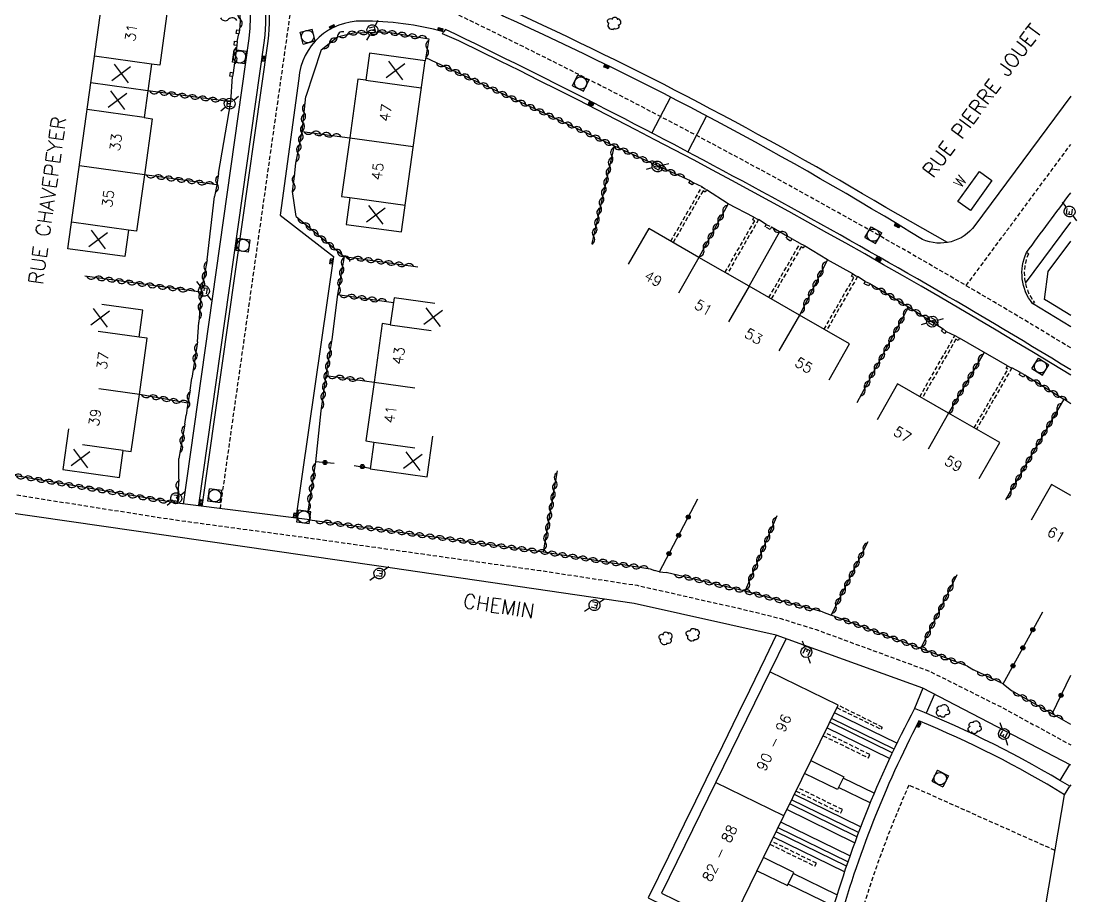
# Model space of a CAD drawing. Header units: millimetres. Extents: x 161000 to 162001, y 120999 to 122000.
# Drawn here: x 161872.7 to 162001, y 121203.4 to 121309.5 of the extents above; entities that cross this region are included whole.
import ezdxf
from ezdxf.enums import TextEntityAlignment as Align

# ---------------------------------------------------------------- set-up
doc = ezdxf.new("R2010")
doc.units = ezdxf.units.MM
doc.linetypes.add('DASHED', pattern=[0.75, 0.5, -0.25])
doc.layers.get('0').update_dxf_attribs({"linetype": 'CONTINUOUS'})
for name, color, linetype in [('W0001', 6, 'DASHED'), ('W0008', 7, 'CONTINUOUS'), ('W0100', 7, 'CONTINUOUS'), ('W0112', 1, 'DASHED'), ('W0300', 7, 'CONTINUOUS'), ('W0310', 3, 'CONTINUOUS'), ('W0322', 7, 'CONTINUOUS'), ('W0330', 7, 'CONTINUOUS'), ('W0334', 7, 'CONTINUOUS'), ('W0400', 7, 'CONTINUOUS'), ('W0420', 7, 'CONTINUOUS'), ('W0471', 7, 'CONTINUOUS'), ('W0984', 7, 'CONTINUOUS'), ('W0989', 7, 'CONTINUOUS'), ('W0991', 7, 'CONTINUOUS'), ('W1102', 7, 'CONTINUOUS')]:
    doc.layers.add(name, color=color, linetype=linetype)
doc.styles.get("Standard").update_dxf_attribs({"font": 'romans.shx', "width": 0.85})

# ---------------------------------------------------------------- blocks, each defined once
blk = doc.blocks.new('t310o')
at = {"color": 0, "linetype": 'Continuous'}
for centre, start, end in [((-0.5, 0.38), 216.8699, 323.1304), ((0.5, -0.37), 36.8699, 143.1303)]:
    blk.add_arc(centre, 0.625, start, end, dxfattribs=at)
blk = doc.blocks.new('t322o')
at = {"color": 0, "linetype": 'Continuous'}
for radius in [0.25, 0.15]:
    blk.add_circle((0, 0), radius, dxfattribs=at)
blk = doc.blocks.new('T471')
for p, q in [((-0.333334, 0.333334), (-0.333334, -0.333334)), ((-0.333334, 0.333334), (0.333334, 0.333334)), ((-0.333334, 0), (0, 0)), ((0.500001, 0.500001), (1.000002, 1.000002)), ((-0.500001, -0.500001), (-1.000002, -1.000002)), ((-0.333334, -0.333334), (0.333334, -0.333334))]:
    blk.add_line(p, q)
blk.add_ellipse((0, 0), major_axis=(0.471405, 0.471405), ratio=1, start_param=5.4977871438, end_param=11.780972451)
blk = doc.blocks.new('T300')
for p, q in [((-0.8, 0.51), (-0.86, 0.34)), ((-0.86, 0.34), (-0.86, 0.17)), ((-0.86, 0.17), (-0.74, 0.06)), ((-0.69, 0.63), (-0.8, 0.51)), ((-0.8, -0.06), (-0.74, 0.06)), ((-0.74, 0.06), (-0.69, 0.11)), ((-0.57, 0.69), (-0.69, 0.63)), ((-0.46, 0.69), (-0.57, 0.69)), ((-0.29, 0.63), (-0.46, 0.69)), ((-0.29, 0.63), (-0.17, 0.74)), ((-0.23, 0.57), (-0.29, 0.63)), ((-0.17, 0.74), (-0.06, 0.8)), ((-0.06, 0.8), (0.06, 0.8)), ((0.06, 0.8), (0.23, 0.74)), ((0.23, 0.74), (0.34, 0.63)), ((0.34, 0.63), (0.4, 0.51)), ((0.46, 0.46), (0.34, 0.46)), ((0.4, 0.51), (0.4, 0.46)), ((0.57, 0.4), (0.46, 0.46)), ((0.57, 0.4), (0.69, 0.29)), ((0.69, 0.29), (0.74, 0.17)), ((0.74, 0.06), (0.69, -0.17)), ((0.74, 0.17), (0.74, 0.06)), ((-0.8, -0.17), (-0.8, -0.06)), ((-0.8, -0.23), (-0.8, -0.17)), ((-0.74, -0.34), (-0.8, -0.23)), ((-0.69, -0.4), (-0.74, -0.34)), ((-0.51, -0.46), (-0.69, -0.4)), ((-0.4, -0.46), (-0.51, -0.46)), ((-0.4, -0.46), (-0.34, -0.46)), ((-0.34, -0.46), (-0.34, -0.4)), ((-0.34, -0.51), (-0.34, -0.46)), ((-0.29, -0.63), (-0.34, -0.51)), ((-0.17, -0.74), (-0.29, -0.63)), ((-0.06, -0.8), (-0.17, -0.74)), ((0.06, -0.8), (-0.06, -0.8)), ((0.17, -0.74), (0.06, -0.8)), ((0.23, -0.69), (0.17, -0.74)), ((0.29, -0.46), (0.23, -0.46)), ((0.29, -0.63), (0.23, -0.69)), ((0.46, -0.4), (0.29, -0.46)), ((0.34, -0.51), (0.29, -0.63)), ((0.34, -0.51), (0.34, -0.46)), ((0.57, -0.34), (0.46, -0.4)), ((0.63, -0.29), (0.57, -0.34)), ((0.69, -0.17), (0.63, -0.29))]:
    blk.add_line(p, q)
blk = doc.blocks.new('T420')
for p, q in [((0.75, 0.75), (-0.75, 0.75)), ((-0.75, 0.75), (-0.75, -0.75)), ((0.75, 0.75), (0.75, -0.75)), ((0.75, -0.75), (-0.75, -0.75))]:
    blk.add_line(p, q)
blk.add_ellipse((0, 0), major_axis=(-0.53, 0.53), ratio=1, start_param=3.926991, end_param=10.210176)
blk = doc.blocks.new('T400')
for p, q in [((-0.15, 0.3), (0.15, 0.3)), ((-0.15, -0.25), (-0.15, 0.3)), ((-0.15, 0.15), (0.15, 0.15)), ((-0.15, 0), (0.15, 0)), ((0.15, 0.3), (0.15, -0.25)), ((-0.15, -0.15), (0.15, -0.15)), ((-0.15, -0.25), (-0.15, -0.3)), ((-0.15, -0.3), (0.15, -0.3)), ((0.15, -0.3), (0.15, -0.25))]:
    blk.add_line(p, q)
blk = doc.blocks.new('t991o')
at = {"color": 0, "linetype": 'Continuous'}
for p, q in [((-1, 1), (1, -1)), ((-1, -1), (1, 1))]:
    blk.add_line(p, q, dxfattribs=at)

msp = doc.modelspace()

# ---------------------------------------------------------------- linework, layer by layer
at = {"layer": 'W0001'}
for points in [[(161683.64, 121481.07, 0.052439), (161706.29, 121457.13, -0.006132), (161745.98, 121421.56, 0.044847), (161764.18, 121407.79), (161791.91, 121390.47, 0.001816), (161825.17, 121369.64), (161914.26, 121316.4), (161923.52, 121311.37, -0.024699), (162000, 121269.9, -0.042994)], [(161755.74, 121413.54, 0.003258), (161744.68, 121335.46), (161741.26, 121313.02, 0.110396), (161741.99, 121301.22, 0.150139), (161753.14, 121279.23, -0.000934), (161792.85, 121237.93, 0.000196), (161880.01, 121147.01), (161900.98, 121126.16, 0.068286), (161933.71, 121107.44, 0.090548), (161975.14, 121099.27, 0.054774), (162000, 121101.72, 0.058941)], [(161896.88, 121250.4), (161906.83, 121320.84, 0.303747)], [(161987.32, 121277.46, 0.000114), (162000, 121294.58, 0.00027)], [(161998.1, 121208.93), (161980.38, 121216.85, 0.03733), (161973.96, 121199.03, 0.073576), (161971.06, 121162.93), (161970.54, 121099.43, -0.43209)]]:
    msp.add_lwpolyline(points, format="xyb", dxfattribs=at)
at = {"layer": 'W0001', "flags": 128}
msp.add_lwpolyline([(161744.94, 121337.37), (161762.04, 121334.84), (161767.57, 121333.06), (161770.36, 121330.7), (161778.16, 121322.27), (161787.67, 121311.66), (161798.49, 121299.43), (161801.09, 121297.18), (161812.3, 121294.17), (161829.88, 121291.59), (161829.43, 121287.57), (161829.16, 121285.42), (161833.59, 121284.73), (161856.69, 121281.17), (161858.85, 121280.83), (161858.47, 121278.7), (161856.71, 121266.03), (161857.11, 121259.38), (161859.64, 121256.23), (161863.59, 121253.64), (161870.47, 121252.33), (161891.34, 121249.05), (161907.43, 121246.88), (161935.72, 121242.89), (161947.42, 121241.1), (161960.03, 121238.25), (161964.84, 121237.07), (161969.13, 121235.73), (161982.84, 121230.7), (161991.77, 121226.23), (162000, 121221.74)], dxfattribs=at)
at = {"layer": 'W0008'}
for p, q in [((161949.02, 121243.09), (161949.51, 121242.91)), ((161950.13, 121242.74), (161950.94, 121242.66)), ((161969.9, 121237.87), (161970.97, 121237.48)), ((161987.47, 121231.28), (161988.23, 121230.83)), ((161991.8, 121229.13), (161992.86, 121228.32))]:
    msp.add_line(p, q, dxfattribs=at)
for points in [[(162000, 121099.33, -0.053718), (161975.11, 121096.93, -0.090574), (161932.85, 121105.26, -0.06857), (161899.42, 121124.39), (161878.33, 121145.37, -0.000196), (161791.16, 121236.3, 0.000934), (161751.45, 121277.6, -0.149396), (161739.7, 121300.69, -0.14261), (161739.8, 121317.16, 0.417617), (161734.61, 121323.95), (161706.88, 121327.52, -0.194977), (161696.19, 121333.54), (161679.29, 121355.19, -0.175943), (161677.82, 121361.59), (161683.5, 121407.87, 0.00101), (161689.77, 121458.79, 0.148993), (161688.48, 121466.74, 0.063377), (161684.02, 121472.9, 0.337624), (161677.43, 121472.68, -0.005502), (161650.05, 121450.63, 0.018596), (161612.98, 121419.01, -0.000909)], [(161894.69, 121250.67), (161902.66, 121307.14, 0.303763), (161893.51, 121326.1), (161849.69, 121351.92), (161849.51, 121351.62), (161842.74, 121355.56, 0.500583), (161831.62, 121349.76), (161826.74, 121314.67), (161834.2, 121308.31), (161832.08, 121293.3)], [(162000, 121300.44), (161988.37, 121284.74, -0.35017), (161982.02, 121283.06, 0.031587), (161931.18, 121310.17, -0.438035), (161929.21, 121317.47), (161951.17, 121352.27, -0.421379), (161957.85, 121353.7), (162000, 121322.03, -0.411508)], [(162000, 121267.25, 0.024575), (161924.18, 121308.55), (161923.94, 121308.26, 0.068262), (161914.1, 121309.55, 0.397545), (161906.39, 121302.58), (161904.15, 121286.02), (161910.59, 121280.99), (161906.04, 121249.25)], [(162000, 121272.45), (161995.35, 121275.3, -0.281089), (161994.64, 121281.48, 0.000048), (162000, 121288.72)], [(161999.26, 121215.7, 0.039573), (161981.6, 121224.64, 0.052175), (161971.74, 121199.59, 0.073505), (161968.78, 121162.86), (161968.32, 121106.98, -0.428346), (161961.91, 121102.27, -0.053124), (161936.6, 121108.5, -0.038316), (161913.78, 121119.84, -0.075715), (161893.96, 121135.57), (161877.14, 121153.15, 0.001051), (161836.8, 121195.33, -0.084609), (161833.67, 121199.94, -0.137715), (161829.96, 121226.14), (161834.88, 121261.12, -0.413149), (161843.59, 121267.71), (161854.49, 121266.22)]]:
    msp.add_lwpolyline(points, format="xyb", dxfattribs=at)
for points in [[(162000, 121219.29), (161982.05, 121228.64), (161964.3, 121235.06), (161947.07, 121238.91), (161915.8, 121243.46), (161870.09, 121250.07)], [(161907.75, 121249.03), (161891.63, 121251.06)]]:
    msp.add_lwpolyline(points, dxfattribs=at)
at = {"layer": 'W0100', "flags": 128}
msp.add_lwpolyline([(161883.97, 121322.23), (161890.87, 121321.26), (161890.42, 121318), (161891.44, 121317.85), (161890.49, 121311.03), (161889.53, 121304.21), (161888.53, 121304.35), (161888.08, 121301.1), (161887.63, 121297.85), (161888.63, 121297.71), (161887.67, 121290.89), (161886.72, 121284.07), (161885.74, 121284.2), (161885.29, 121280.98), (161878.4, 121281.94)], close=True, dxfattribs=at)
at = {"layer": 'W0100'}
for points in [[(161921.7, 121304.72), (161914.98, 121305.65), (161914.54, 121302.38), (161913.56, 121302.52), (161912.58, 121295.41), (161911.59, 121288.28), (161912.59, 121288.15), (161912.14, 121284.89), (161918.86, 121283.97)], [(161990.45, 121290.23), (161987.85, 121286.58), (161986.31, 121287.67), (161988.92, 121291.31)], [(161950.37, 121203.75), (161958.65, 121199.7), (161965.22, 121213.13), (161971.78, 121226.56), (161963.51, 121230.6)]]:
    msp.add_lwpolyline(points, close=True, dxfattribs=at)
for points in [[(161970.7, 121266.05), (161973.19, 121270.38), (161967.1, 121273.88), (161961.01, 121277.38), (161954.92, 121280.89), (161948.83, 121284.39), (161946.34, 121280.05)], [(161922.9, 121275.28), (161917.94, 121275.97), (161917.49, 121272.71), (161916.51, 121272.85), (161915.52, 121265.75), (161914.51, 121258.62), (161915.51, 121258.48), (161915.06, 121255.23), (161921.95, 121254.26), (161922.64, 121259.21)], [(161878.45, 121260.09), (161877.76, 121255.14), (161884.66, 121254.18), (161885.11, 121257.45), (161886.08, 121257.32), (161887.09, 121264.27), (161888.02, 121271.08), (161887.02, 121271.22), (161887.47, 121274.5), (161882.52, 121275.18)], [(161988.9, 121254.08), (161991.39, 121258.41), (161985.19, 121261.97), (161979, 121265.53), (161976.51, 121261.19)], [(162000, 121252.01), (161997.68, 121253.33), (161995.2, 121248.99)]]:
    msp.add_lwpolyline(points, dxfattribs=at)
at = {"layer": 'W0112'}
for points in [[(161898.81, 121308.07), (161898.87, 121308.5), (161899.19, 121308.46), (161899.14, 121308.02)], [(161898.55, 121306.63), (161898.6, 121307.11), (161898.93, 121307.07), (161898.88, 121306.59)], [(161898.03, 121302.88), (161898.12, 121303.34), (161898.44, 121303.27), (161898.35, 121302.82)], [(161954.1, 121289.67), (161953.68, 121289.93), (161953.85, 121290.21), (161954.27, 121289.95)], [(161963.08, 121284.89), (161963.7, 121284.59), (161963.55, 121284.29), (161962.93, 121284.6)], [(161966.01, 121282.86), (161965.48, 121283.21), (161965.67, 121283.48), (161966.19, 121283.14)], [(161975.5, 121277.42), (161974.95, 121277.67), (161975.09, 121277.97), (161975.64, 121277.72)], [(161984.68, 121271.66), (161984.33, 121271.98), (161984.55, 121272.23), (161984.9, 121271.91)], [(161994.27, 121266.34), (161993.75, 121266.65), (161993.92, 121266.94), (161994.44, 121266.62)]]:
    msp.add_lwpolyline(points, close=True, dxfattribs=at)
for points in [[(161951.51, 121282.85), (161955.29, 121289.43), (161955.85, 121289.1), (161955.68, 121288.81), (161955.41, 121288.97), (161951.79, 121282.68)], [(161958.07, 121279.07), (161961.68, 121285.34), (161961.44, 121285.46), (161961.58, 121285.76), (161962.14, 121285.49), (161958.36, 121278.91)], [(161963.4, 121276.01), (161967.18, 121282.59), (161967.73, 121282.29), (161967.57, 121282), (161967.31, 121282.15), (161963.68, 121275.85)], [(161970.09, 121272.16), (161973.69, 121278.43), (161973.42, 121278.6), (161973.58, 121278.88), (161974.14, 121278.55), (161970.37, 121272)], [(161981.69, 121263.98), (161985.96, 121271.41), (161986.51, 121271.09), (161986.35, 121270.81), (161986.08, 121270.96), (161981.98, 121263.82)], [(161988.29, 121260.19), (161992.39, 121267.33), (161992.19, 121267.44), (161992.34, 121267.73), (161992.85, 121267.47), (161988.58, 121260.03)], [(161971.64, 121226.26), (161977.02, 121223.63), (161977.18, 121223.87), (161971.78, 121226.56)], [(161969.97, 121222.86), (161975.47, 121220.17), (161975.64, 121220.57), (161970.17, 121223.25)], [(161966.69, 121216.14), (161972.13, 121213.48), (161972.31, 121213.89), (161966.89, 121216.55)], [(161963.53, 121209.69), (161968.98, 121207.03), (161969.16, 121207.38), (161963.71, 121210.05)]]:
    msp.add_lwpolyline(points, dxfattribs=at)
msp.add_lwpolyline([(161995.35, 121275.3), (161995.59, 121275.43, -0.277409), (161994.87, 121281.33), (161994.64, 121281.48)], format="xyb", dxfattribs=at)
at = {"layer": 'W0310'}
for p, q in [((161906.79, 121296.16), (161912.58, 121295.41)), ((161896.46, 121289.69), (161887.67, 121290.89)), ((161911.88, 121280.98), (161920.83, 121279.73)), ((161894.55, 121276.65), (161880.43, 121278.61)), ((161911.1, 121276.38), (161917.87, 121275.43)), ((161909.68, 121266.54), (161915.52, 121265.75)), ((161892.93, 121263.2), (161887.09, 121264.27)), ((161999.16, 121263.68), (161992.11, 121251.48))]:
    msp.add_line(p, q, dxfattribs=at)
for points in [[(161899.22, 121311.05), (161899.27, 121309.55), (161899.19, 121308.46)], [(161909.11, 121306.06), (161911.1, 121307.64), (161913.02, 121308.12), (161916.97, 121308.24), (161922.18, 121307.42), (161921.7, 121304.72)], [(161898.88, 121306.59), (161898.44, 121303.27)], [(161921.77, 121305.13), (161944.62, 121294.43), (161953.85, 121290.21)], [(161898.16, 121299.75), (161888.08, 121301.1)], [(161906.05, 121292.3), (161906.79, 121296.16), (161907.23, 121300.42)], [(161944.62, 121294.43), (161941.93, 121282.59)], [(161896.67, 121291.05), (161896.46, 121289.69), (161896.16, 121288.27)], [(161905.63, 121288.88), (161905.89, 121290.74)], [(161958.44, 121287.39), (161954.92, 121280.89)], [(161906.07, 121285.85), (161911.88, 121280.98), (161911.1, 121276.38)], [(161963.7, 121284.59), (161965.67, 121283.48)], [(161895.28, 121280.58), (161894.55, 121276.69), (161894.28, 121273.02)], [(161970.49, 121280.61), (161967.1, 121273.88)], [(161975.64, 121277.72), (161980.34, 121274.88), (161984.55, 121272.23)], [(161980.34, 121274.88), (161974.07, 121263.23)], [(161894.1, 121270.65), (161893.42, 121266.25)], [(161910.38, 121270.93), (161909.68, 121266.54), (161909.07, 121262.27)], [(161989.46, 121269.32), (161985.19, 121261.97)], [(161891.63, 121251.06), (161865.59, 121255.48), (161860.85, 121257.43), (161858.9, 121260.61), (161858.62, 121262.39), (161859.16, 121268.56)], [(161994.44, 121266.62), (161999.16, 121263.68)], [(161893.22, 121264.78), (161892.93, 121263.2), (161892.74, 121261.74)], [(161892.56, 121260.67), (161891.84, 121256.48)], [(161908.42, 121256.1), (161907.51, 121250.36), (161907.75, 121249.03), (161936.05, 121245.16), (161949.02, 121243.09)], [(161891.83, 121254), (161891.63, 121251.06)], [(161936.05, 121245.16), (161937.76, 121255.01)], [(161960.51, 121240.38), (161964.42, 121249.58)], [(161970.97, 121237.48), (161975.43, 121246.43)], [(161950.13, 121242.74), (161949.51, 121242.91)], [(161969.9, 121237.87), (161960.51, 121240.38), (161950.94, 121242.66)], [(161981.83, 121233.44), (161986.25, 121242.41)], [(161987.47, 121231.28), (161981.83, 121233.44), (161970.97, 121237.48)], [(161991.8, 121229.13), (161988.23, 121230.83)], [(162000, 121224.22), (161997.75, 121225.51), (161992.86, 121228.32)]]:
    msp.add_lwpolyline(points, dxfattribs=at)
at = {"layer": 'W0322'}
for points in [[(161910.7, 121255.9), (161908.42, 121256.1)], [(161915.07, 121255.29), (161913.09, 121255.59)], [(161950.13, 121242.74), (161954.79, 121251.59)], [(161991.8, 121229.13), (161996.61, 121237.9)], [(161997.75, 121225.51), (162000, 121230.19)]]:
    msp.add_lwpolyline(points, dxfattribs=at)
at = {"layer": 'W0330'}
msp.add_line((161961.01, 121277.38), (161964.72, 121284.01), dxfattribs=at)
at = {"layer": 'W0334'}
for p, q in [((161898.93, 121307.07), (161899.14, 121308.02)), ((161909.11, 121306.06), (161907.23, 121300.42)), ((161898.16, 121299.75), (161898.35, 121302.82)), ((161896.67, 121291.05), (161898.16, 121299.75)), ((161905.89, 121290.74), (161906.05, 121292.3)), ((161955.29, 121289.43), (161954.27, 121289.95)), ((161906.07, 121285.85), (161905.63, 121288.88)), ((161958.44, 121287.39), (161955.85, 121289.1)), ((161895.28, 121280.58), (161896.16, 121288.27)), ((161961.58, 121285.76), (161958.44, 121287.39)), ((161963.08, 121284.89), (161962.14, 121285.49)), ((161967.18, 121282.59), (161966.19, 121283.14)), ((161970.49, 121280.61), (161967.73, 121282.29)), ((161973.58, 121278.88), (161970.49, 121280.61)), ((161975.09, 121277.97), (161974.14, 121278.55)), ((161911.1, 121276.38), (161910.38, 121270.93)), ((161894.1, 121270.65), (161894.28, 121273.02)), ((161984.9, 121271.91), (161985.96, 121271.41)), ((161992.34, 121267.73), (161986.51, 121271.09)), ((161993.92, 121266.94), (161992.85, 121267.47)), ((161893.22, 121264.78), (161893.42, 121266.25)), ((162000, 121263.13), (161999.16, 121263.68)), ((161892.56, 121260.67), (161892.74, 121261.74)), ((161909.07, 121262.27), (161908.42, 121256.1)), ((161891.83, 121254), (161891.84, 121256.48)), ((161978.91, 121221.94), (161971.34, 121225.65)), ((161978.36, 121220.78), (161970.77, 121224.49)), ((161978.58, 121221.24), (161971, 121224.95)), ((161978.04, 121220.1), (161970.44, 121223.81)), ((161976.16, 121215.88), (161972.41, 121217.72)), ((161974.52, 121211.8), (161966.49, 121215.73)), ((161975.68, 121214.71), (161971.84, 121216.59)), ((161996.97, 121202.33), (161999.26, 121215.7)), ((161974.06, 121210.59), (161965.92, 121214.57)), ((161974.25, 121211.11), (161966.16, 121215.07)), ((161973.79, 121209.87), (161965.59, 121213.89)), ((161972.97, 121207.55), (161964.51, 121211.69)), ((161973.22, 121208.27), (161964.84, 121212.36)), ((161972.55, 121206.33), (161963.95, 121210.54)), ((161972.79, 121207.03), (161964.27, 121211.2)), ((161971.65, 121203.53), (161966.36, 121206.12)), ((161971.24, 121202.17), (161965.75, 121204.86))]:
    msp.add_line(p, q, dxfattribs=at)
for points in [[(161894.7, 121250.76), (161894.27, 121250.82), (161902.23, 121307.2, 0.303768), (161893.29, 121325.73), (161849.45, 121351.56), (161849.51, 121351.62)], [(161892.4, 121250.96), (161900.38, 121307.46, 0.303784), (161892.34, 121324.11), (161866.58, 121339.3), (161848.64, 121349.86), (161848.87, 121350.23), (161847.62, 121351.02)], [(161985.07, 121282.69), (161977.56, 121286.95, 0.027717), (161931.62, 121311.07), (161929.82, 121312.08), (161928.92, 121312.51)], [(162000, 121266.61, 0.023998), (161926.06, 121307.03, 0.016979), (161923.83, 121308), (161923.94, 121308.26)], [(161739.59, 121301.08), (161733.64, 121297.15), (161747.76, 121278.7), (161749.64, 121276.34), (161753, 121272.79, -0.000841), (161789.57, 121234.78, 0.000196), (161876.76, 121143.83), (161897.97, 121122.73, 0.068829), (161932.03, 121103.21, 0.090597), (161975.08, 121094.72, 0.052768), (162000, 121097.08, 0.058898)], [(162000, 121098.87, -0.053524), (161975.1, 121096.48, -0.090578), (161932.68, 121104.84, -0.068622), (161899.13, 121124.05), (161878.02, 121145.06, -0.000196), (161790.84, 121236, 0.000934), (161751.13, 121277.29, -0.149266), (161739.27, 121300.59, -0.002039), (161739.2, 121300.82, 0.415907)], [(161999.26, 121215.7), (161999.88, 121216.72, 0.041724), (161981.05, 121226.15, 0.054309), (161970.59, 121199.89, 0.073469), (161967.58, 121162.83), (161967.47, 121148.89, -0.425309)]]:
    msp.add_lwpolyline(points, format="xyb", dxfattribs=at)
for points in [[(161951.47, 121300.33), (161949.21, 121295.98)], [(161955.83, 121298.05), (161953.57, 121293.68)], [(161994.51, 121277.74), (162000, 121285.16)], [(162000, 121273.84), (161997.3, 121275.5), (161996.82, 121275.76), (161997.27, 121279.17), (162000, 121282.87)], [(161964.3, 121235.06), (161962.95, 121232.26), (161961.03, 121228.35), (161959.68, 121225.55), (161957.76, 121221.64), (161956.41, 121218.84), (161954.48, 121214.93), (161953.13, 121212.13), (161951.21, 121208.22), (161948.74, 121203.19), (161958.11, 121198.61), (161958.65, 121199.7)], [(161965.49, 121234.63), (161963.51, 121230.6)], [(161982.05, 121228.64), (161981.05, 121226.15)], [(161983.47, 121227.9), (161982.47, 121225.58)], [(161968.49, 121219.83), (161972.49, 121217.87), (161971.71, 121216.32), (161967.73, 121218.27)], [(161999.87, 121219.36), (161998.67, 121217.44)], [(162000, 121216.88), (161999.88, 121216.72)], [(161961.96, 121206.48), (161965.66, 121204.67), (161966.43, 121206.27), (161962.74, 121208.07)]]:
    msp.add_lwpolyline(points, dxfattribs=at)
at = {"layer": 'W1102'}
for p, q in [((161888.53, 121304.35), (161881.63, 121305.3)), ((161888.08, 121301.1), (161881.18, 121302.05)), ((161914.54, 121302.38), (161921.25, 121301.46)), ((161887.63, 121297.85), (161880.73, 121298.81)), ((161912.58, 121295.41), (161920.28, 121294.36)), ((161887.67, 121290.89), (161879.79, 121291.98)), ((161912.59, 121288.15), (161919.3, 121287.23)), ((161885.74, 121284.2), (161878.84, 121285.16)), ((161954.92, 121280.89), (161952.43, 121276.55)), ((161961.01, 121277.38), (161958.52, 121273.05)), ((161967.1, 121273.88), (161964.61, 121269.55)), ((161887.02, 121271.22), (161882.07, 121271.91)), ((161917.49, 121272.71), (161922.44, 121272.02)), ((161915.52, 121265.75), (161920.47, 121265.06)), ((161887.09, 121264.27), (161882.14, 121264.95)), ((161985.19, 121261.97), (161982.7, 121257.63)), ((161885.11, 121257.45), (161880.16, 121258.14)), ((161915.51, 121258.48), (161920.46, 121257.79)), ((161965.22, 121213.13), (161956.94, 121217.18))]:
    msp.add_line(p, q, dxfattribs=at)

# ---------------------------------------------------------------- block references
at = {"layer": 'W0300'}
for p, rotation in [((161944.53, 121309.25), 231.767265725487), ((161954.11, 121235.06), 244.253804763893), ((161950.82, 121234.62), 244.253804763893), ((161984.56, 121225.91), 63.45954720257028), ((161988.41, 121223.92), 63.45954720257028)]:
    msp.add_blockref('T300', p, dxfattribs=dict(at, rotation=rotation))
at = {"layer": 'W0310'}
for p, rotation in [((161899.26, 121309.8), 271.792536550514), ((161897.88, 121309.78), 170.425739791281), ((161911.07, 121307.62), 38.54279913582079), ((161912.28, 121307.93), 13.8985962145949), ((161913.5, 121308.13), 1.70661574002164), ((161914.75, 121308.17), 1.70661574002164), ((161916, 121308.21), 1.70661574002164), ((161917.25, 121308.19), 351.079447952475), ((161918.48, 121308), 351.079447952475), ((161919.72, 121307.81), 351.079447952475), ((161920.95, 121307.61), 351.079447952475), ((161910.09, 121306.84), 38.54279913582079), ((161921.96, 121306.18), 259.879300658764), ((161898.71, 121305.35), 262.561877676646), ((161923.97, 121304.1), 334.9090610196229), ((161925.1, 121303.57), 334.9090610196229), ((161926.23, 121303.04), 334.9090610196229), ((161927.36, 121302.51), 334.9090610196229), ((161928.5, 121301.98), 334.9090610196229), ((161889.32, 121300.93), 172.3603154398616), ((161929.63, 121301.45), 334.9090610196229), ((161930.76, 121300.92), 334.9090610196229), ((161890.55, 121300.77), 172.3603154398616), ((161891.79, 121300.6), 172.3603154398616), ((161893.03, 121300.44), 172.3603154398616), ((161894.27, 121300.27), 172.3603154398616), ((161895.51, 121300.1), 172.3603154398616), ((161896.75, 121299.94), 172.3603154398616), ((161931.89, 121300.39), 334.9090610196229), ((161933.02, 121299.86), 334.9090610196229), ((161907.03, 121298.47), 84.15494153917231), ((161934.16, 121299.33), 334.9090610196229), ((161935.29, 121298.8), 334.9090610196229), ((161936.42, 121298.27), 334.9090610196229), ((161906.9, 121297.23), 84.15494153917231), ((161937.55, 121297.74), 334.9090610196229), ((161938.68, 121297.21), 334.9090610196229), ((161906.76, 121295.98), 79.1838191085459), ((161908.03, 121296), 352.684277299311), ((161909.27, 121295.84), 352.684277299311), ((161939.82, 121296.68), 334.9090610196229), ((161940.95, 121296.15), 334.9090610196229), ((161942.08, 121295.62), 334.9090610196229), ((161906.52, 121294.76), 79.1838191085459), ((161910.51, 121295.68), 352.684277299311), ((161943.21, 121295.09), 334.9090610196229), ((161944.34, 121294.56), 334.9090610196229), ((161906.29, 121293.53), 79.1838191085459), ((161944.34, 121293.21), 257.224082863447), ((161945.48, 121294.04), 335.431157592509), ((161946.62, 121293.52), 335.431157592509), ((161947.75, 121293), 335.431157592509), ((161944.06, 121291.99), 257.224082863447), ((161948.89, 121292.48), 335.431157592509), ((161950.03, 121291.96), 335.431157592509), ((161888.91, 121290.72), 172.2021427539466), ((161943.79, 121290.77), 257.224082863447), ((161951.16, 121291.44), 335.431157592509), ((161952.3, 121290.92), 335.431157592509), ((161890.15, 121290.55), 172.2021427539466), ((161891.39, 121290.38), 172.2021427539466), ((161892.63, 121290.21), 172.2021427539466), ((161893.87, 121290.04), 172.2021427539466), ((161895.1, 121289.87), 172.2021427539466), ((161896.48, 121289.81), 261.367914063941), ((161905.77, 121289.87), 81.9131397352309), ((161943.51, 121289.55), 257.224082863447), ((161943.23, 121288.34), 257.224082863447), ((161942.96, 121287.12), 257.224082863447), ((161957.85, 121286.29), 241.5841024199101), ((161942.68, 121285.9), 257.224082863447), ((161957.25, 121285.19), 241.5841024199101), ((161907.03, 121285.05), 320.020939860681), ((161907.99, 121284.24), 320.020939860681), ((161942.41, 121284.68), 257.224082863447), ((161956.66, 121284.09), 241.5841024199101), ((161964.79, 121283.97), 330.738597320923), ((161908.95, 121283.44), 320.020939860681), ((161909.9, 121282.64), 320.020939860681), ((161942.13, 121283.46), 257.224082863447), ((161956.06, 121282.99), 241.5841024199101), ((161910.86, 121281.83), 320.020939860681), ((161955.47, 121281.89), 241.5841024199101), ((161911.82, 121281.03), 320.020939860681), ((161911.69, 121279.83), 260.337454513477), ((161913.12, 121280.81), 352.0764450896889), ((161914.36, 121280.63), 352.0764450896889), ((161915.6, 121280.46), 352.0764450896889), ((161895.05, 121279.35), 259.413502925912), ((161911.48, 121278.59), 260.337454513477), ((161916.83, 121280.29), 352.0764450896889), ((161918.07, 121280.12), 352.0764450896889), ((161919.31, 121279.94), 352.0764450896889), ((161969.91, 121279.46), 243.2594674596741), ((161881.67, 121278.43), 172.1048368735017), ((161882.91, 121278.26), 172.1048368735017), ((161884.15, 121278.09), 172.1048368735017), ((161885.38, 121277.92), 172.1048368735017), ((161894.82, 121278.12), 259.413502925912), ((161911.27, 121277.36), 260.337454513477), ((161968.79, 121277.23), 243.2594674596741), ((161969.35, 121278.35), 243.2594674596741), ((161886.62, 121277.75), 172.1048368735017), ((161887.86, 121277.58), 172.1048368735017), ((161889.1, 121277.4), 172.1048368735017), ((161890.34, 121277.23), 172.1048368735017), ((161891.57, 121277.06), 172.1048368735017), ((161892.81, 121276.89), 172.1048368735017), ((161894.59, 121276.89), 259.413502925912), ((161968.23, 121276.11), 243.2594674596741), ((161976.71, 121277.08), 328.873219925904), ((161977.78, 121276.43), 328.873219925904), ((161894.48, 121275.65), 265.665613599779), ((161912.34, 121276.2), 352.0764450896544), ((161913.57, 121276.03), 352.0764450896544), ((161914.81, 121275.86), 352.0764450896544), ((161916.05, 121275.69), 352.0764450896544), ((161967.66, 121275), 243.2594674596741), ((161978.85, 121275.78), 328.873219925904), ((161979.92, 121275.14), 328.873219925904), ((161894.38, 121274.4), 265.665613599779), ((161979.75, 121273.78), 241.695295957241), ((161980.98, 121274.48), 327.724099331926), ((161982.04, 121273.81), 327.724099331926), ((161979.16, 121272.68), 241.695295957241), ((161983.09, 121273.14), 327.724099331926), ((161978.57, 121271.58), 241.695295957241), ((161910.19, 121269.7), 260.868140226309), ((161977.97, 121270.48), 241.695295957241), ((161893.91, 121269.42), 261.196733725269), ((161909.99, 121268.46), 260.868140226309), ((161976.79, 121268.28), 241.695295957241), ((161977.38, 121269.38), 241.695295957241), ((161893.72, 121268.18), 261.196733725269), ((161909.79, 121267.23), 260.868140226309), ((161976.2, 121267.18), 241.695295957241), ((161988.2, 121267.16), 239.8661952986837), ((161988.83, 121268.24), 239.8661952986837), ((161909.6, 121265.99), 261.9356929975201), ((161910.92, 121266.38), 352.1981723916902), ((161975.6, 121266.08), 241.695295957241), ((161987.58, 121266.08), 239.8661952986837), ((161995.5, 121265.96), 328.01341533632), ((161909.43, 121264.75), 261.9356929975201), ((161912.16, 121266.21), 352.1981723916902), ((161913.39, 121266.04), 352.1981723916902), ((161975.01, 121264.98), 241.695295957241), ((161986.95, 121264.99), 239.8661952986837), ((161996.56, 121265.3), 328.01341533632), ((161888.32, 121264.04), 169.7018873147878), ((161889.55, 121263.82), 169.7018873147878), ((161893, 121263.55), 259.6807948871231), ((161909.25, 121263.52), 261.9356929975201), ((161986.32, 121263.91), 239.8661952986837), ((161997.63, 121264.64), 328.01341533632), ((161998.69, 121263.97), 328.01341533632), ((161890.78, 121263.59), 169.7018873147878), ((161892.01, 121263.37), 169.7018873147878), ((161985.69, 121262.83), 239.8661952986837), ((161998.36, 121262.31), 239.9800633800392), ((161997.74, 121261.22), 239.9800633800392), ((161892.35, 121259.44), 260.337055694025), ((161997.11, 121260.14), 239.9800633800392), ((161892.14, 121258.21), 260.337055694025), ((161996.49, 121259.06), 239.9800633800392), ((161995.24, 121256.89), 239.9800633800392), ((161995.86, 121257.98), 239.9800633800392), ((161994.61, 121255.81), 239.9800633800392), ((161908.22, 121254.86), 260.954072695425), ((161993.99, 121254.73), 239.9800633800392), ((161871.91, 121254.41), 170.352870019011), ((161873.15, 121254.2), 170.352870019011), ((161874.38, 121253.99), 170.352870019011), ((161875.61, 121253.78), 170.352870019011), ((161876.84, 121253.57), 170.352870019011), ((161908.03, 121253.63), 260.954072695425), ((161937.55, 121253.78), 80.16094963646471), ((161993.36, 121253.65), 239.9800633800392), ((161878.07, 121253.36), 170.352870019011), ((161879.31, 121253.15), 170.352870019011), ((161880.54, 121252.94), 170.352870019011), ((161881.77, 121252.73), 170.352870019011), ((161883, 121252.52), 170.352870019011), ((161884.24, 121252.31), 170.352870019011), ((161891.67, 121252.76), 262.268205038588), ((161907.83, 121252.39), 260.954072695425), ((161937.33, 121252.55), 80.16094963646471), ((161992.74, 121252.57), 239.9800633800392), ((161885.47, 121252.1), 170.352870019011), ((161886.7, 121251.89), 170.352870019011), ((161887.93, 121251.68), 170.352870019011), ((161889.17, 121251.48), 170.352870019011), ((161890.4, 121251.27), 170.352870019011), ((161907.63, 121251.16), 260.954072695425), ((161937.12, 121251.32), 80.16094963646471), ((161936.91, 121250.08), 80.16094963646471), ((161909.43, 121248.8), 172.204286804376), ((161910.67, 121248.63), 172.204286804376), ((161911.91, 121248.46), 172.204286804376), ((161936.69, 121248.85), 80.16094963646471), ((161963.93, 121248.43), 66.96601345267861), ((161913.15, 121248.29), 172.204286804376), ((161914.39, 121248.12), 172.204286804376), ((161915.63, 121247.95), 172.204286804376), ((161916.86, 121247.78), 172.204286804376), ((161918.1, 121247.62), 172.204286804376), ((161919.34, 121247.45), 172.204286804376), ((161920.58, 121247.28), 172.204286804376), ((161921.82, 121247.11), 172.204286804376), ((161936.48, 121247.62), 80.16094963646471), ((161963.44, 121247.28), 66.96601345267861), ((161923.06, 121246.94), 172.204286804376), ((161924.3, 121246.77), 172.204286804376), ((161925.53, 121246.6), 172.204286804376), ((161926.77, 121246.43), 172.204286804376), ((161928.01, 121246.26), 172.204286804376), ((161929.25, 121246.09), 172.204286804376), ((161930.49, 121245.92), 172.204286804376), ((161936.26, 121246.39), 80.16094963646471), ((161962.95, 121246.13), 66.96601345267861), ((161974.87, 121245.31), 63.50107765427344), ((161931.73, 121245.75), 172.204286804376), ((161932.96, 121245.58), 172.204286804376), ((161934.2, 121245.41), 172.204286804376), ((161935.44, 121245.24), 172.204286804376), ((161936.68, 121245.06), 170.962426352645), ((161937.91, 121244.86), 170.962426352645), ((161939.15, 121244.67), 170.962426352645), ((161940.38, 121244.47), 170.962426352645), ((161962.46, 121244.98), 66.96601345267861), ((161974.31, 121244.19), 63.50107765427344), ((161941.62, 121244.27), 170.962426352645), ((161942.85, 121244.08), 170.962426352645), ((161944.08, 121243.88), 170.962426352645), ((161945.32, 121243.68), 170.962426352645), ((161946.55, 121243.49), 170.962426352645), ((161947.79, 121243.29), 170.962426352645), ((161961.49, 121242.68), 66.96601345267861), ((161961.97, 121243.83), 66.96601345267861), ((161973.76, 121243.08), 63.50107765427344), ((161952.94, 121242.19), 166.565487034453), ((161954.16, 121241.9), 166.565487034453), ((161961, 121241.53), 66.96601345267861), ((161973.2, 121241.96), 63.50107765427344), ((161955.37, 121241.61), 166.565487034453), ((161956.59, 121241.32), 166.565487034453), ((161957.8, 121241.03), 166.565487034453), ((161959.02, 121240.73), 166.565487034453), ((161972.64, 121240.84), 63.50107765427344), ((161985.15, 121240.17), 63.78050645813889), ((161985.7, 121241.29), 63.78050645813889), ((161960.24, 121240.44), 166.565487034453), ((161961.45, 121240.13), 165.01083762875), ((161962.65, 121239.81), 165.01083762875), ((161963.86, 121239.48), 165.01083762875), ((161972.08, 121239.72), 63.50107765427344), ((161984.59, 121239.05), 63.78050645813889), ((161965.07, 121239.16), 165.01083762875), ((161966.28, 121238.84), 165.01083762875), ((161967.48, 121238.51), 165.01083762875), ((161968.69, 121238.19), 165.01083762875), ((161971.52, 121238.6), 63.50107765427344), ((161984.04, 121237.93), 63.78050645813889), ((161972.26, 121237), 159.594630360724), ((161983.49, 121236.8), 63.78050645813889), ((161973.43, 121236.56), 159.594630360724), ((161974.61, 121236.13), 159.594630360724), ((161975.78, 121235.69), 159.594630360724), ((161982.94, 121235.68), 63.78050645813889), ((161976.95, 121235.26), 159.594630360724), ((161978.12, 121234.82), 159.594630360724), ((161979.29, 121234.39), 159.594630360724), ((161982.39, 121234.56), 63.78050645813889), ((161980.46, 121233.95), 159.594630360724), ((161981.63, 121233.51), 159.594630360724), ((161982.8, 121233.07), 159.080685677011), ((161983.97, 121232.62), 159.080685677011), ((161985.14, 121232.18), 159.080685677011), ((161986.31, 121231.73), 159.080685677011), ((161989.54, 121230.21), 154.493421417875), ((161990.67, 121229.67), 154.493421417875), ((161993.86, 121227.75), 150.086716005471), ((161994.95, 121227.12), 150.086716005471), ((161996.03, 121226.5), 150.086716005471), ((161997.12, 121225.88), 150.086716005471), ((161998.2, 121225.25), 150.131933719934)]:
    msp.add_blockref('t310o', p, dxfattribs=dict(at, rotation=rotation))
at = {"layer": 'W0322'}
for p, rotation in [((161909.56, 121256), 175.034926307025), ((161914.09, 121255.51), 171.442860799469), ((161953.62, 121249.38), 62.23270795925203), ((161952.46, 121247.16), 62.23270795925203), ((161951.29, 121244.95), 62.23270795925203), ((161995.4, 121235.71), 61.25251002405324), ((161994.2, 121233.52), 61.25251002405324), ((161993, 121231.33), 61.25251002405324), ((161998.83, 121227.76), 64.30353613580331)]:
    msp.add_blockref('t322o', p, dxfattribs=dict(at, rotation=rotation))
at = {"layer": 'W0400'}
for p, rotation in [((161910.44, 121308.87), 118.1568923120644), ((161923.57, 121308.54), 75.81141425697993), ((161902.13, 121305.03), 352.6935215900469), ((161943.69, 121304.02), 244.132025639794), ((161941.81, 121299.51), 243.69217163391), ((161978.93, 121284.75), 239.620873988666), ((161976.68, 121280.67), 239.760203277188), ((161910.34, 121280.39), 172.55221627426), ((161894.56, 121251.21), 352.247478455594), ((161905.93, 121249.59), 351.84469174553), ((161981.57, 121224.19), 153.4595472025703)]:
    msp.add_blockref('T400', p, dxfattribs=dict(at, rotation=rotation))
at = {"layer": 'W0420'}
for p, rotation in [((161907.46, 121307.68), 194.580552305104), ((161899.21, 121305.21), 262.693521590047), ((161940.57, 121302.04), 154.132025639794), ((161976.06, 121283.58), 149.620873988666), ((161899.64, 121282.35), 262.3892603072559), ((161996.33, 121267.63), 147.407050857607), ((161896.22, 121251.97), 262.247478455594), ((161907.01, 121249.39), 261.84469174553), ((161984.17, 121217.66), 63.45954720257028)]:
    msp.add_blockref('T420', p, dxfattribs=dict(at, rotation=rotation))
at = {"layer": 'W0471'}
for p, rotation in [((161915.32, 121308.46), 194.580552305104), ((161898.01, 121299.54), 354.628077068872), ((161949.89, 121291.92), 150.098981538521), ((161999.86, 121286.46), 82.439333084696), ((161894.89, 121276.83), 262.3892603072559), ((161983.21, 121273.09), 150.130393488425), ((161891.53, 121251.66), 172.845273664728), ((161916.16, 121242.54), 171.716032209725), ((161942.25, 121238.69), 167.394839595372), ((161967.94, 121233), 244.253804763893), ((161991.9, 121223.06), 63.45954720257028)]:
    msp.add_blockref('T471', p, dxfattribs=dict(at, rotation=rotation))
at = {"layer": 'W0991'}
for p, rotation in [((161884.85, 121303.2), 352.1179427114697), ((161918.12, 121303.55), 352.2070033036433), ((161884.4, 121299.95), 352.1179427114697), ((161915.72, 121286.06), 352.2070033048721), ((161882.07, 121283.07), 352.1179427112449), ((161882.29, 121273.55), 352.1048368735047), ((161922.67, 121273.65), 352.0764680664283), ((161879.93, 121256.5), 352.1048368737044), ((161920.23, 121256.16), 352.0764220769135)]:
    msp.add_blockref('t991o', p, dxfattribs=dict(at, rotation=rotation))

# ---------------------------------------------------------------- texts
at = {"layer": 'W0984'}
msp.add_text('W', height=1.25, rotation=54.4317, dxfattribs=at).set_placement((161986.58, 121290.09), align=Align.MIDDLE)
at = {"layer": 'W0989'}
for s, rotation, p in [('RUE PIERRE JOUET', 53.5024, (161989.25, 121299.92)), ('RUE CHAVEPEYER', 81.962, (161875.91, 121287.8)), ('CHEMIN', 351.3383, (161930.65, 121238.6))]:
    msp.add_text(s, height=1.75, rotation=rotation, dxfattribs=at).set_placement(p, align=Align.MIDDLE)
at = {"layer": 'W0991'}
for s, rotation, p in [('31', 82.1179, (161886.06, 121308.17)), ('47', 82.207, (161916.92, 121298.44)), ('33', 82.1179, (161884.2, 121294.85)), ('45', 82.207, (161915.94, 121291.32)), ('35', 82.1179, (161883.26, 121288.02)), ('49', 330.099, (161949.38, 121278.3)), ('51', 330.099, (161955.47, 121274.8)), ('53', 330.099, (161961.56, 121271.3)), ('37', 82.1048, (161882.61, 121268.36)), ('43', 82.0764, (161918.49, 121268.95)), ('55', 330.099, (161967.65, 121267.8)), ('39', 82.1048, (161881.66, 121261.47)), ('41', 82.0764, (161917.49, 121261.84)), ('57', 330.1304, (161979.61, 121259.41)), ('59', 330.1304, (161985.8, 121255.86)), ('61', 330.2222, (161998.25, 121247.25)), ('90 - 96', 63.9356, (161964.01, 121222.04)), ('82 - 88', 63.9356, (161957.44, 121208.61))]:
    msp.add_text(s, height=1.25, rotation=rotation, dxfattribs=at).set_placement(p, align=Align.MIDDLE)

doc.saveas('drawing.dxf')
